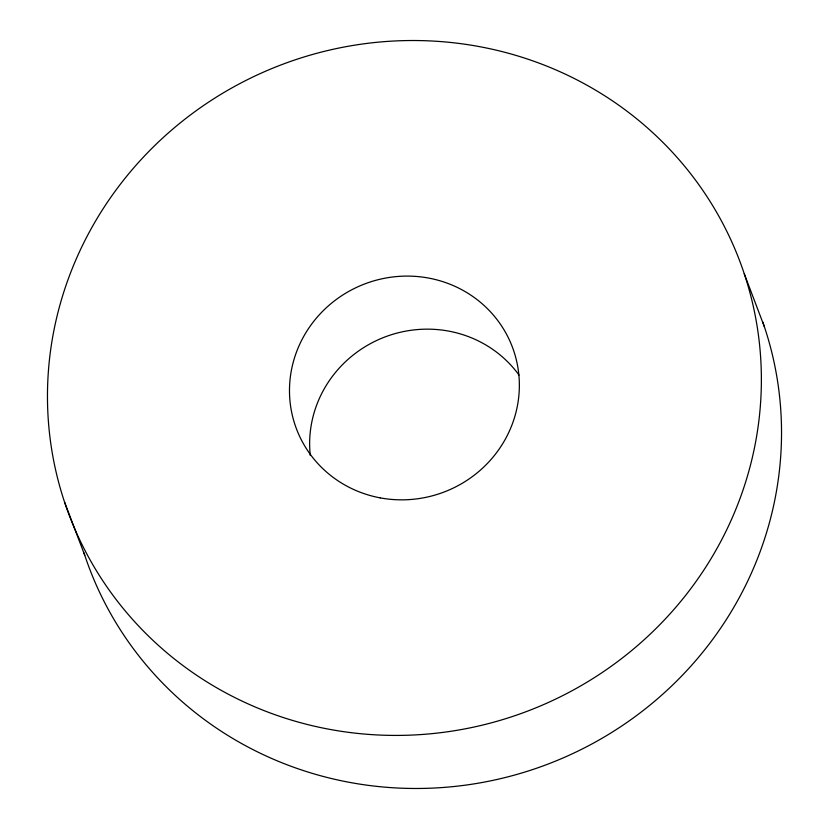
<?xml version="1.0" encoding="UTF-8"?>
<svg xmlns="http://www.w3.org/2000/svg" width="829" height="829" viewBox="0 0 829 829"><rect width="100%" height="100%" fill="white"/><g stroke="black" fill="none" stroke-linecap="round" stroke-linejoin="round"><path stroke-width="1.24" d="M744.245 273.725A358.532 345.817 -20.8 0 1 329.123 729.261A358.532 345.817 -20.8 0 1 139.894 160.919A358.532 345.817 -20.8 0 1 744.245 273.725L764.4 326.792M64.6 502.208L84.755 555.275M762.742 321.942A358.532 345.817 -20.8 0 1 535.088 768.742A358.532 345.817 -20.8 0 1 83.957 552.839M310.284 455.515A115.449 111.355 -20.8 0 1 384.48 337.144A115.449 111.355 -20.8 0 1 518.995 375.05M380.179 497.866A115.449 111.355 -20.8 0 0 513.845 351.185A115.449 111.355 -20.8 0 0 319.248 314.854A115.449 111.355 -20.8 0 0 380.179 497.866"/></g></svg>
